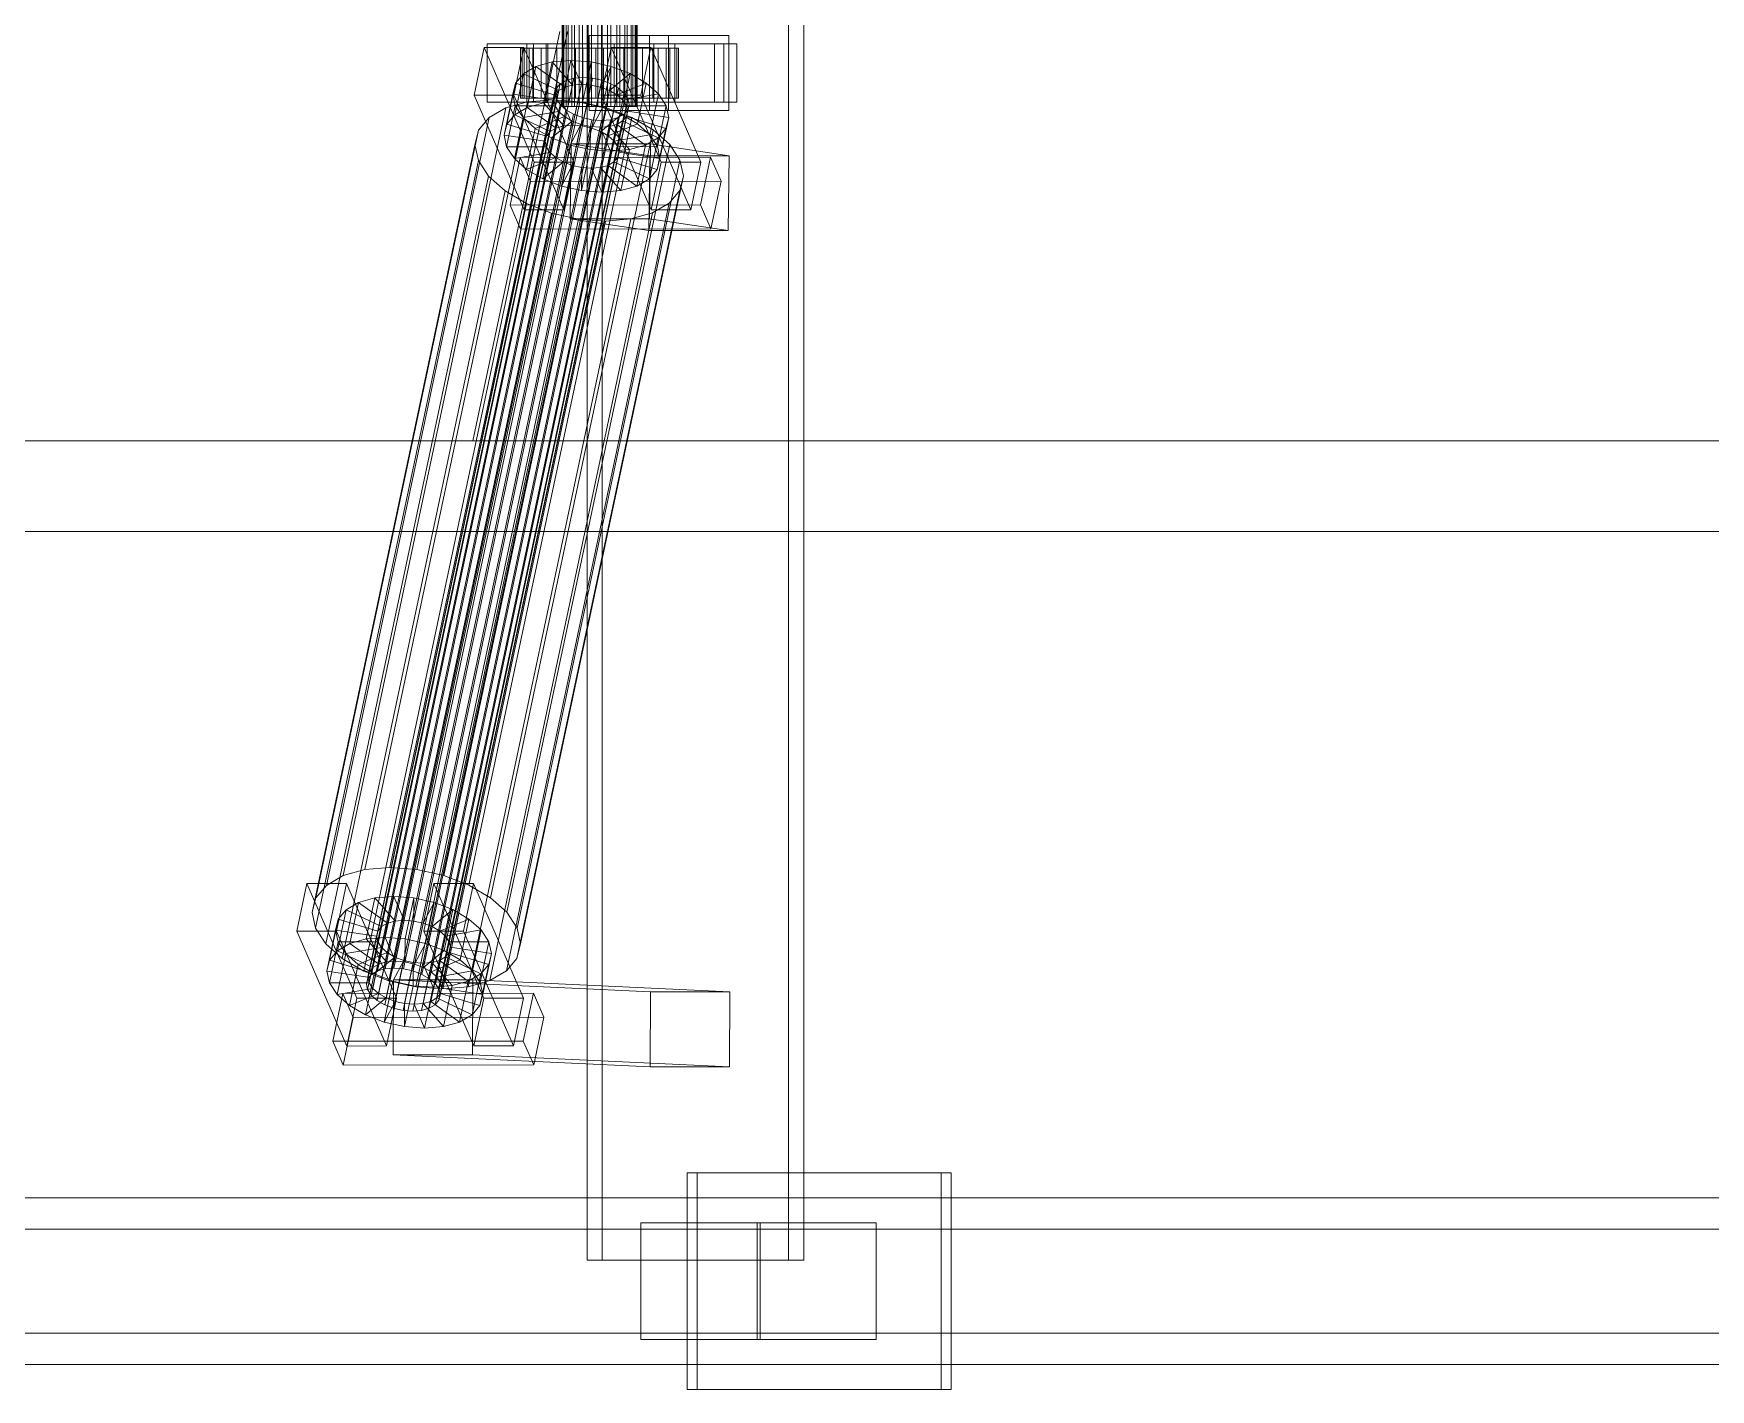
# Model space of a CAD drawing. Header units: millimetres. Extents: x -1970 to 34302, y -65268 to 6837.
# Drawn here: x 8276.3 to 8678.8, y -18456 to -18130.5 of the extents above; entities that cross this region are included whole.
import ezdxf

# ---------------------------------------------------------------- set-up
doc = ezdxf.new("R2010")
doc.units = ezdxf.units.MM
doc.layers.add('superior_C01', color=7, linetype='Continuous', lineweight=0)

msp = doc.modelspace()

# ---------------------------------------------------------------- linework, layer by layer
at = {"layer": 'superior_C01'}
for p, q in [((8409.139, -17575), (8409.139, -18425)), ((8412.792, -18425), (8412.792, -17575)), ((8457.529, -18425), (8457.529, -17575)), ((8461.181, -17575), (8461.181, -18425)), ((8403.16, -18148), (8403.16, -17852)), ((8403.355, -18148), (8403.355, -17852)), ((8403.577, -18148), (8403.577, -17852)), ((8404.15, -18148), (8404.15, -17852)), ((8404.578, -18148), (8404.578, -17852)), ((8405.491, -18148), (8405.491, -17852)), ((8406.095, -18148), (8406.095, -17852)), ((8407.285, -18148), (8407.285, -17852)), ((8408.025, -18148), (8408.025, -17852)), ((8409.41, -18148), (8409.41, -17852)), ((8410.235, -18148), (8410.235, -17852)), ((8411.722, -18148), (8411.722, -17852)), ((8412.577, -18148), (8412.577, -17852)), ((8414.064, -18148), (8414.064, -17852)), ((8414.889, -18148), (8414.889, -17852)), ((8416.274, -18148), (8416.274, -17852)), ((8417.014, -18148), (8417.014, -17852)), ((8418.204, -18148), (8418.204, -17852)), ((8418.808, -18148), (8418.808, -17852)), ((8419.721, -18148), (8419.721, -17852)), ((8420.149, -18148), (8420.149, -17852)), ((8420.722, -17852), (8420.722, -18148)), ((8420.944, -18148), (8420.944, -17852)), ((8421.139, -18148), (8421.139, -17852)), ((8402.602, -18130), (8381.764, -18228.298)), ((8383.58, -18228.298), (8404.418, -18130)), ((8394.671, -18133), (8385.145, -18133)), ((8385.145, -18133), (8385.145, -18147)), ((8399.755, -18133), (8385.145, -18133)), ((8394.671, -18147), (8394.671, -18133)), ((8394.671, -18133), (8409.281, -18133)), ((8442.011, -18133), (8396.289, -18133)), ((8396.289, -18133), (8396.289, -18147)), ((8399.333, -18133), (8396.289, -18133)), ((8399.333, -18147), (8399.333, -18133)), ((8399.333, -18133), (8445.055, -18133)), ((8399.755, -18147), (8399.755, -18133)), ((8399.755, -18133), (8409.281, -18133)), ((8409.281, -18133), (8409.281, -18147)), ((8428.676, -18131), (8409.625, -18131)), ((8409.625, -18131), (8409.625, -18149)), ((8424.113, -18131), (8409.625, -18131)), ((8425.152, -18133), (8415.627, -18133)), ((8415.627, -18133), (8415.627, -18147)), ((8430.237, -18133), (8415.627, -18133)), ((8424.113, -18149), (8424.113, -18131)), ((8424.113, -18131), (8443.164, -18131)), ((8425.152, -18147), (8425.152, -18133)), ((8425.152, -18133), (8439.763, -18133)), ((8428.676, -18149), (8428.676, -18131)), ((8428.676, -18131), (8443.164, -18131)), ((8430.237, -18147), (8430.237, -18133)), ((8430.237, -18133), (8439.763, -18133)), ((8439.763, -18133), (8439.763, -18147)), ((8442.011, -18147), (8442.011, -18133)), ((8442.011, -18133), (8445.055, -18133)), ((8443.164, -18131), (8443.164, -18149)), ((8445.055, -18133), (8445.055, -18147)), ((8384.443, -18133.859), (8382.012, -18145.327)), ((8393.969, -18133.847), (8384.443, -18133.859)), ((8396.443, -18161.391), (8384.443, -18133.859)), ((8391.538, -18145.315), (8393.969, -18133.847)), ((8393.584, -18134), (8393.171, -18134)), ((8393.171, -18134), (8403.16, -18134)), ((8393.171, -18146), (8393.171, -18134)), ((8393.171, -18134), (8394.051, -18134)), ((8395.263, -18134), (8393.584, -18134)), ((8393.584, -18134), (8403.355, -18134)), ((8393.584, -18146), (8393.584, -18134)), ((8393.969, -18133.847), (8405.968, -18161.379)), ((8394.051, -18134), (8403.577, -18134)), ((8394.051, -18146), (8394.051, -18134)), ((8394.051, -18134), (8396.165, -18134)), ((8398.092, -18134), (8395.263, -18134)), ((8395.263, -18134), (8404.15, -18134)), ((8395.263, -18146), (8395.263, -18134)), ((8396.165, -18134), (8404.578, -18134)), ((8396.165, -18146), (8396.165, -18134)), ((8396.165, -18134), (8399.367, -18134)), ((8401.879, -18134), (8398.092, -18134)), ((8398.092, -18134), (8405.491, -18134)), ((8398.092, -18146), (8398.092, -18134)), ((8399.367, -18134), (8406.095, -18134)), ((8399.367, -18146), (8399.367, -18134)), ((8399.367, -18134), (8403.441, -18134)), ((8405.273, -18136.948), (8400.751, -18137.325)), ((8406.366, -18134), (8401.879, -18134)), ((8401.879, -18134), (8407.285, -18134)), ((8401.879, -18146), (8401.879, -18134)), ((8403.16, -18134), (8403.355, -18134)), ((8403.16, -18134), (8403.16, -18146)), ((8403.577, -18134), (8403.16, -18134)), ((8403.189, -18146.777), (8405.273, -18136.948)), ((8403.355, -18134), (8404.15, -18134)), ((8403.355, -18134), (8403.355, -18146)), ((8403.441, -18134), (8408.025, -18134)), ((8403.441, -18146), (8403.441, -18134)), ((8403.441, -18134), (8408.109, -18134)), ((8403.577, -18134), (8403.577, -18146)), ((8404.578, -18134), (8403.577, -18134)), ((8404.15, -18134), (8405.491, -18134)), ((8404.15, -18134), (8404.15, -18146)), ((8404.578, -18134), (8404.578, -18146)), ((8406.095, -18134), (8404.578, -18134)), ((8410.119, -18137.313), (8405.273, -18136.948)), ((8405.273, -18136.948), (8407.773, -18142.683)), ((8405.491, -18134), (8407.285, -18134)), ((8405.491, -18134), (8405.491, -18146)), ((8406.095, -18134), (8406.095, -18146)), ((8408.025, -18134), (8406.095, -18134)), ((8411.248, -18134), (8406.366, -18134)), ((8406.366, -18134), (8409.41, -18134)), ((8406.366, -18146), (8406.366, -18134)), ((8407.285, -18134), (8409.41, -18134)), ((8407.285, -18134), (8407.285, -18146)), ((8408.025, -18134), (8408.025, -18146)), ((8410.235, -18134), (8408.025, -18134)), ((8408.109, -18134), (8410.235, -18134)), ((8408.109, -18146), (8408.109, -18134)), ((8408.109, -18134), (8413.051, -18134)), ((8409.41, -18134), (8411.722, -18134)), ((8409.41, -18134), (8409.41, -18146)), ((8410.235, -18134), (8410.235, -18146)), ((8412.577, -18134), (8410.235, -18134)), ((8416.19, -18134), (8411.248, -18134)), ((8411.248, -18134), (8411.722, -18134)), ((8411.248, -18146), (8411.248, -18134)), ((8411.722, -18134), (8414.064, -18134)), ((8411.722, -18134), (8411.722, -18146)), ((8414.925, -18133.821), (8412.494, -18145.289)), ((8413.051, -18134), (8412.577, -18134)), ((8412.577, -18134), (8412.577, -18146)), ((8414.889, -18134), (8412.577, -18134)), ((8413.051, -18146), (8413.051, -18134)), ((8413.051, -18134), (8417.933, -18134)), ((8416.19, -18134), (8414.064, -18134)), ((8414.064, -18134), (8416.274, -18134)), ((8414.064, -18134), (8414.064, -18146)), ((8417.933, -18134), (8414.889, -18134)), ((8414.889, -18134), (8414.889, -18146)), ((8417.014, -18134), (8414.889, -18134)), ((8424.451, -18133.809), (8414.925, -18133.821)), ((8426.924, -18161.353), (8414.925, -18133.821)), ((8420.858, -18134), (8416.19, -18134)), ((8416.19, -18146), (8416.19, -18134)), ((8420.858, -18134), (8416.274, -18134)), ((8416.274, -18134), (8418.204, -18134)), ((8416.274, -18134), (8416.274, -18146)), ((8422.42, -18134), (8417.014, -18134)), ((8417.014, -18134), (8417.014, -18146)), ((8418.808, -18134), (8417.014, -18134)), ((8417.933, -18146), (8417.933, -18134)), ((8417.933, -18134), (8422.42, -18134)), ((8424.932, -18134), (8418.204, -18134)), ((8418.204, -18134), (8419.721, -18134)), ((8418.204, -18134), (8418.204, -18146)), ((8426.207, -18134), (8418.808, -18134)), ((8418.808, -18134), (8418.808, -18146)), ((8420.149, -18134), (8418.808, -18134)), ((8428.135, -18134), (8419.721, -18134)), ((8419.721, -18134), (8420.722, -18134)), ((8419.721, -18134), (8419.721, -18146)), ((8429.036, -18134), (8420.149, -18134)), ((8420.149, -18134), (8420.149, -18146)), ((8420.944, -18134), (8420.149, -18134)), ((8420.722, -18134), (8430.248, -18134)), ((8420.722, -18146), (8420.722, -18134)), ((8420.722, -18134), (8421.139, -18134)), ((8424.932, -18134), (8420.858, -18134)), ((8420.858, -18146), (8420.858, -18134)), ((8430.715, -18134), (8420.944, -18134)), ((8420.944, -18134), (8420.944, -18146)), ((8421.139, -18134), (8420.944, -18134)), ((8431.128, -18134), (8421.139, -18134)), ((8421.139, -18134), (8421.139, -18146)), ((8422.019, -18145.277), (8424.451, -18133.809)), ((8422.42, -18146), (8422.42, -18134)), ((8422.42, -18134), (8426.207, -18134)), ((8424.451, -18133.809), (8436.45, -18161.341)), ((8428.135, -18134), (8424.932, -18134)), ((8424.932, -18146), (8424.932, -18134)), ((8426.207, -18146), (8426.207, -18134)), ((8426.207, -18134), (8429.036, -18134)), ((8430.248, -18134), (8428.135, -18134)), ((8428.135, -18146), (8428.135, -18134)), ((8429.036, -18146), (8429.036, -18134)), ((8429.036, -18134), (8430.715, -18134)), ((8430.248, -18134), (8430.248, -18146)), ((8431.128, -18134), (8430.248, -18134)), ((8430.715, -18146), (8430.715, -18134)), ((8430.715, -18134), (8431.128, -18134)), ((8431.128, -18146), (8431.128, -18134)), ((8362.798, -18354.844), (8408.12, -18141.045)), ((8391.783, -18149.985), (8393.867, -18140.156)), ((8393.867, -18140.156), (8391.974, -18142.416)), ((8396.86, -18138.419), (8393.867, -18140.156)), ((8393.867, -18140.156), (8402.37, -18144.203)), ((8394.777, -18148.249), (8396.86, -18138.419)), ((8400.751, -18137.325), (8396.86, -18138.419)), ((8396.86, -18138.419), (8403.788, -18143.38)), ((8398.667, -18147.155), (8400.751, -18137.325)), ((8400.751, -18137.325), (8405.631, -18142.862)), ((8408.12, -18141.045), (8405.978, -18141.224)), ((8408.036, -18147.143), (8410.119, -18137.313)), ((8410.416, -18141.218), (8408.12, -18141.045)), ((8410.119, -18137.313), (8410.069, -18142.856)), ((8414.959, -18138.396), (8410.119, -18137.313)), ((8414.959, -18138.396), (8412.361, -18143.369)), ((8412.875, -18148.226), (8414.959, -18138.396)), ((8419.462, -18140.123), (8414.494, -18144.188)), ((8419.462, -18140.123), (8414.959, -18138.396)), ((8417.378, -18149.953), (8419.462, -18140.123)), ((8423.322, -18142.377), (8419.462, -18140.123)), ((8356.184, -18358.68), (8401.507, -18144.881)), ((8356.498, -18357.434), (8401.821, -18143.635)), ((8357.394, -18356.363), (8402.717, -18142.565)), ((8358.812, -18355.541), (8404.135, -18141.742)), ((8360.655, -18355.022), (8405.978, -18141.224)), ((8365.093, -18355.017), (8410.416, -18141.218)), ((8367.385, -18355.53), (8412.708, -18141.731)), ((8369.518, -18356.348), (8414.841, -18142.549)), ((8371.347, -18357.415), (8416.67, -18143.617)), ((8372.746, -18358.659), (8418.069, -18144.861)), ((8389.228, -18154.877), (8391.312, -18145.047)), ((8389.891, -18152.246), (8391.974, -18142.416)), ((8391.974, -18142.416), (8391.312, -18145.047)), ((8391.312, -18145.047), (8401.16, -18146.52)), ((8391.312, -18145.047), (8391.924, -18147.868)), ((8391.974, -18142.416), (8401.474, -18145.274)), ((8402.37, -18144.203), (8400.286, -18154.033)), ((8401.474, -18145.274), (8402.37, -18144.203)), ((8401.821, -18143.635), (8401.507, -18144.881)), ((8401.507, -18144.881), (8401.797, -18146.218)), ((8403.788, -18143.38), (8401.704, -18153.21)), ((8402.717, -18142.565), (8401.821, -18143.635)), ((8402.37, -18144.203), (8403.788, -18143.38)), ((8404.135, -18141.742), (8402.717, -18142.565)), ((8405.631, -18142.862), (8403.547, -18152.692)), ((8403.788, -18143.38), (8405.631, -18142.862)), ((8405.978, -18141.224), (8404.135, -18141.742)), ((8405.631, -18142.862), (8407.773, -18142.683)), ((8407.773, -18142.683), (8405.689, -18152.513)), ((8407.773, -18142.683), (8410.069, -18142.856)), ((8410.069, -18142.856), (8407.985, -18152.686)), ((8410.069, -18142.856), (8412.361, -18143.369)), ((8412.361, -18143.369), (8410.277, -18153.199)), ((8412.708, -18141.731), (8410.416, -18141.218)), ((8412.361, -18143.369), (8414.494, -18144.188)), ((8414.494, -18144.188), (8412.41, -18154.017)), ((8414.841, -18142.549), (8412.708, -18141.731)), ((8414.494, -18144.188), (8416.322, -18145.255)), ((8416.67, -18143.617), (8414.841, -18142.549)), ((8423.322, -18142.377), (8416.322, -18145.255)), ((8418.069, -18144.861), (8416.67, -18143.617)), ((8426.275, -18145.003), (8417.721, -18146.499)), ((8418.943, -18146.196), (8418.069, -18144.861)), ((8421.238, -18152.207), (8423.322, -18142.377)), ((8426.275, -18145.003), (8423.322, -18142.377)), ((8424.192, -18154.833), (8426.275, -18145.003)), ((8428.121, -18147.823), (8426.275, -18145.003)), ((8350.577, -18332.659), (8389.648, -18148.35)), ((8355.778, -18331.197), (8394.849, -18146.887)), ((8356.474, -18360.017), (8401.797, -18146.218)), ((8357.349, -18361.352), (8402.672, -18147.554)), ((8358.748, -18362.596), (8404.071, -18148.798)), ((8361.824, -18330.692), (8400.895, -18146.383)), ((8368.302, -18331.181), (8407.373, -18146.872)), ((8373.597, -18362.578), (8418.92, -18148.779)), ((8418.943, -18146.196), (8373.62, -18359.995)), ((8373.911, -18361.332), (8419.233, -18147.533)), ((8374.772, -18332.629), (8413.843, -18148.32)), ((8382.012, -18145.327), (8391.538, -18145.315)), ((8382.012, -18145.327), (8394.011, -18172.859)), ((8385.145, -18147), (8394.671, -18147)), ((8385.145, -18147), (8399.755, -18147)), ((8389.648, -18148.35), (8385.646, -18150.672)), ((8394.849, -18146.887), (8389.648, -18148.35)), ((8389.841, -18157.698), (8391.924, -18147.868)), ((8403.537, -18172.847), (8391.538, -18145.315)), ((8391.783, -18149.985), (8394.777, -18148.249)), ((8391.924, -18147.868), (8401.45, -18147.856)), ((8391.924, -18147.868), (8393.77, -18150.688)), ((8403.16, -18146), (8393.171, -18146)), ((8393.171, -18146), (8393.584, -18146)), ((8394.051, -18146), (8393.171, -18146)), ((8403.355, -18146), (8393.584, -18146)), ((8393.584, -18146), (8395.263, -18146)), ((8393.77, -18150.688), (8402.324, -18149.192)), ((8403.577, -18146), (8394.051, -18146)), ((8396.165, -18146), (8394.051, -18146)), ((8409.281, -18147), (8394.671, -18147)), ((8394.777, -18148.249), (8398.667, -18147.155)), ((8401.704, -18153.21), (8394.777, -18148.249)), ((8400.895, -18146.383), (8394.849, -18146.887)), ((8404.15, -18146), (8395.263, -18146)), ((8395.263, -18146), (8398.092, -18146)), ((8404.578, -18146), (8396.165, -18146)), ((8399.367, -18146), (8396.165, -18146)), ((8396.289, -18147), (8442.011, -18147)), ((8396.289, -18147), (8399.333, -18147)), ((8405.491, -18146), (8398.092, -18146)), ((8398.092, -18146), (8401.879, -18146)), ((8398.667, -18147.155), (8403.189, -18146.777)), ((8403.547, -18152.692), (8398.667, -18147.155)), ((8401.16, -18146.52), (8399.076, -18156.35)), ((8445.055, -18147), (8399.333, -18147)), ((8401.45, -18147.856), (8399.366, -18157.686)), ((8406.095, -18146), (8399.367, -18146)), ((8403.441, -18146), (8399.367, -18146)), ((8401.474, -18145.274), (8399.39, -18155.103)), ((8409.281, -18147), (8399.755, -18147)), ((8402.324, -18149.192), (8400.241, -18159.022)), ((8407.373, -18146.872), (8400.895, -18146.383)), ((8401.16, -18146.52), (8401.474, -18145.274)), ((8401.45, -18147.856), (8401.16, -18146.52)), ((8402.324, -18149.192), (8401.45, -18147.856)), ((8401.797, -18146.218), (8402.672, -18147.554)), ((8407.285, -18146), (8401.879, -18146)), ((8401.879, -18146), (8406.366, -18146)), ((8403.723, -18150.436), (8402.324, -18149.192)), ((8402.672, -18147.554), (8404.071, -18148.798)), ((8403.355, -18146), (8403.16, -18146)), ((8403.16, -18146), (8403.577, -18146)), ((8403.577, -18148), (8403.16, -18148)), ((8403.16, -18148), (8403.355, -18148)), ((8405.689, -18152.513), (8403.189, -18146.777)), ((8403.189, -18146.777), (8408.036, -18147.143)), ((8404.15, -18146), (8403.355, -18146)), ((8403.355, -18148), (8404.15, -18148)), ((8408.025, -18146), (8403.441, -18146)), ((8408.109, -18146), (8403.441, -18146)), ((8403.577, -18146), (8404.578, -18146)), ((8404.578, -18148), (8403.577, -18148)), ((8404.071, -18148.798), (8405.899, -18149.865)), ((8405.491, -18146), (8404.15, -18146)), ((8404.15, -18148), (8405.491, -18148)), ((8404.578, -18146), (8406.095, -18146)), ((8406.095, -18148), (8404.578, -18148)), ((8407.285, -18146), (8405.491, -18146)), ((8405.491, -18148), (8407.285, -18148)), ((8406.095, -18146), (8408.025, -18146)), ((8408.025, -18148), (8406.095, -18148)), ((8409.41, -18146), (8406.366, -18146)), ((8406.366, -18146), (8411.248, -18146)), ((8409.41, -18146), (8407.285, -18146)), ((8407.285, -18148), (8409.41, -18148)), ((8413.843, -18148.32), (8407.373, -18146.872)), ((8407.985, -18152.686), (8408.036, -18147.143)), ((8408.025, -18146), (8410.235, -18146)), ((8410.235, -18148), (8408.025, -18148)), ((8408.036, -18147.143), (8412.875, -18148.226)), ((8410.235, -18146), (8408.109, -18146)), ((8413.051, -18146), (8408.109, -18146)), ((8411.722, -18146), (8409.41, -18146)), ((8409.41, -18148), (8411.722, -18148)), ((8409.625, -18149), (8428.676, -18149)), ((8424.113, -18149), (8409.625, -18149)), ((8410.235, -18146), (8412.577, -18146)), ((8412.577, -18148), (8410.235, -18148)), ((8410.277, -18153.199), (8412.875, -18148.226)), ((8411.722, -18146), (8411.248, -18146)), ((8411.248, -18146), (8416.19, -18146)), ((8414.064, -18146), (8411.722, -18146)), ((8411.722, -18148), (8414.064, -18148)), ((8412.494, -18145.289), (8422.019, -18145.277)), ((8412.494, -18145.289), (8424.493, -18172.821)), ((8412.577, -18146), (8413.051, -18146)), ((8412.577, -18146), (8414.889, -18146)), ((8414.889, -18148), (8412.577, -18148)), ((8412.875, -18148.226), (8417.378, -18149.953)), ((8417.933, -18146), (8413.051, -18146)), ((8419.863, -18150.629), (8413.843, -18148.32)), ((8416.274, -18146), (8414.064, -18146)), ((8414.064, -18146), (8416.19, -18146)), ((8414.064, -18148), (8416.274, -18148)), ((8416.322, -18145.255), (8414.239, -18155.085)), ((8414.889, -18146), (8417.933, -18146)), ((8414.889, -18146), (8417.014, -18146)), ((8417.014, -18148), (8414.889, -18148)), ((8415.627, -18147), (8425.152, -18147)), ((8415.627, -18147), (8430.237, -18147)), ((8417.721, -18146.499), (8415.638, -18156.329)), ((8416.19, -18146), (8420.858, -18146)), ((8418.204, -18146), (8416.274, -18146)), ((8416.274, -18146), (8420.858, -18146)), ((8416.274, -18148), (8418.204, -18148)), ((8416.322, -18145.255), (8417.721, -18146.499)), ((8416.512, -18157.665), (8418.596, -18147.835)), ((8418.886, -18149.171), (8416.802, -18159.001)), ((8417.014, -18146), (8422.42, -18146)), ((8417.014, -18146), (8418.808, -18146)), ((8418.808, -18148), (8417.014, -18148)), ((8417.721, -18146.499), (8418.596, -18147.835)), ((8422.42, -18146), (8417.933, -18146)), ((8418.023, -18149.85), (8418.92, -18148.779)), ((8419.721, -18146), (8418.204, -18146)), ((8418.204, -18146), (8424.932, -18146)), ((8418.204, -18148), (8419.721, -18148)), ((8418.886, -18149.171), (8418.572, -18150.417)), ((8418.596, -18147.835), (8428.121, -18147.823)), ((8418.596, -18147.835), (8418.886, -18149.171)), ((8418.808, -18146), (8426.207, -18146)), ((8418.808, -18146), (8420.149, -18146)), ((8420.149, -18148), (8418.808, -18148)), ((8428.734, -18150.644), (8418.886, -18149.171)), ((8418.92, -18148.779), (8419.233, -18147.533)), ((8419.233, -18147.533), (8418.943, -18146.196)), ((8420.722, -18146), (8419.721, -18146)), ((8419.721, -18146), (8428.135, -18146)), ((8419.721, -18148), (8420.722, -18148)), ((8420.149, -18146), (8429.036, -18146)), ((8420.149, -18146), (8420.944, -18146)), ((8420.944, -18148), (8420.149, -18148)), ((8430.248, -18146), (8420.722, -18146)), ((8421.139, -18146), (8420.722, -18146)), ((8420.722, -18148), (8421.139, -18148)), ((8420.858, -18146), (8424.932, -18146)), ((8420.944, -18146), (8430.715, -18146)), ((8420.944, -18146), (8421.139, -18146)), ((8421.139, -18148), (8420.944, -18148)), ((8421.139, -18146), (8431.128, -18146)), ((8434.019, -18172.809), (8422.019, -18145.277)), ((8426.207, -18146), (8422.42, -18146)), ((8443.164, -18149), (8424.113, -18149)), ((8424.932, -18146), (8428.135, -18146)), ((8439.763, -18147), (8425.152, -18147)), ((8428.121, -18147.823), (8426.038, -18157.653)), ((8429.036, -18146), (8426.207, -18146)), ((8428.734, -18150.644), (8428.121, -18147.823)), ((8428.135, -18146), (8430.248, -18146)), ((8443.164, -18149), (8428.676, -18149)), ((8430.715, -18146), (8429.036, -18146)), ((8439.763, -18147), (8430.237, -18147)), ((8430.248, -18146), (8431.128, -18146)), ((8431.128, -18146), (8430.715, -18146)), ((8445.055, -18147), (8442.011, -18147)), ((8346.575, -18334.981), (8385.646, -18150.672)), ((8360.576, -18363.664), (8405.899, -18149.865)), ((8362.709, -18364.482), (8408.032, -18150.683)), ((8365.002, -18364.995), (8410.325, -18151.196)), ((8367.297, -18365.168), (8412.62, -18151.369)), ((8369.439, -18364.989), (8414.762, -18151.191)), ((8371.282, -18364.471), (8416.605, -18150.672)), ((8372.7, -18363.648), (8418.023, -18149.85)), ((8380.792, -18334.938), (8419.863, -18150.629)), ((8385.646, -18150.672), (8383.116, -18153.694)), ((8389.228, -18154.877), (8389.891, -18152.246)), ((8389.891, -18152.246), (8391.783, -18149.985)), ((8399.39, -18155.103), (8389.891, -18152.246)), ((8391.687, -18160.518), (8393.77, -18150.688)), ((8400.286, -18154.033), (8391.783, -18149.985)), ((8393.77, -18150.688), (8396.724, -18153.314)), ((8396.724, -18153.314), (8403.723, -18150.436)), ((8401.704, -18153.21), (8400.286, -18154.033)), ((8400.584, -18155.567), (8405.552, -18151.503)), ((8403.723, -18150.436), (8401.64, -18160.266)), ((8403.547, -18152.692), (8401.704, -18153.21)), ((8405.552, -18151.503), (8403.468, -18161.333)), ((8405.689, -18152.513), (8403.547, -18152.692)), ((8405.552, -18151.503), (8403.723, -18150.436)), ((8405.087, -18157.295), (8407.685, -18152.321)), ((8407.685, -18152.321), (8405.552, -18151.503)), ((8407.685, -18152.321), (8405.601, -18162.151)), ((8407.985, -18152.686), (8405.689, -18152.513)), ((8405.899, -18149.865), (8408.032, -18150.683)), ((8409.977, -18152.835), (8407.685, -18152.321)), ((8409.977, -18152.835), (8407.893, -18162.664)), ((8410.277, -18153.199), (8407.985, -18152.686)), ((8408.032, -18150.683), (8410.325, -18151.196)), ((8409.927, -18158.378), (8409.977, -18152.835)), ((8412.273, -18153.008), (8409.977, -18152.835)), ((8412.273, -18153.008), (8410.189, -18162.837)), ((8412.41, -18154.017), (8410.277, -18153.199)), ((8410.325, -18151.196), (8412.62, -18151.369)), ((8414.415, -18152.829), (8412.273, -18153.008)), ((8414.773, -18158.743), (8412.273, -18153.008)), ((8414.415, -18152.829), (8412.331, -18162.659)), ((8412.41, -18154.017), (8417.378, -18149.953)), ((8412.62, -18151.369), (8414.762, -18151.191)), ((8416.258, -18152.311), (8414.174, -18162.14)), ((8414.239, -18155.085), (8421.238, -18152.207)), ((8416.258, -18152.311), (8414.415, -18152.829)), ((8419.295, -18158.366), (8414.415, -18152.829)), ((8414.762, -18151.191), (8416.605, -18150.672)), ((8417.676, -18151.488), (8415.592, -18161.318)), ((8417.676, -18151.488), (8416.258, -18152.311)), ((8423.186, -18157.272), (8416.258, -18152.311)), ((8418.572, -18150.417), (8416.488, -18160.247)), ((8416.605, -18150.672), (8418.023, -18149.85)), ((8417.378, -18149.953), (8421.238, -18152.207)), ((8418.572, -18150.417), (8417.676, -18151.488)), ((8426.179, -18155.535), (8417.676, -18151.488)), ((8428.072, -18153.275), (8418.572, -18150.417)), ((8425.023, -18153.641), (8419.863, -18150.629)), ((8421.238, -18152.207), (8424.192, -18154.833)), ((8426.65, -18160.474), (8428.734, -18150.644)), ((8428.072, -18153.275), (8428.734, -18150.644)), ((8343.159, -18341.52), (8382.231, -18157.211)), ((8344.045, -18338.003), (8383.116, -18153.694)), ((8383.116, -18153.694), (8382.231, -18157.211)), ((8382.231, -18157.211), (8383.05, -18160.982)), ((8385.952, -18337.95), (8425.023, -18153.641)), ((8399.076, -18156.35), (8389.228, -18154.877)), ((8389.841, -18157.698), (8389.228, -18154.877)), ((8389.9, -18341.461), (8428.972, -18157.152)), ((8394.64, -18163.144), (8396.724, -18153.314)), ((8396.724, -18153.314), (8400.584, -18155.567)), ((8398.5, -18165.397), (8400.584, -18155.567)), ((8399.39, -18155.103), (8399.076, -18156.35)), ((8399.076, -18156.35), (8399.366, -18157.686)), ((8400.286, -18154.033), (8399.39, -18155.103)), ((8400.584, -18155.567), (8405.087, -18157.295)), ((8405.332, -18156.962), (8405.079, -18174.943)), ((8424.382, -18156.962), (8405.332, -18156.962)), ((8424.233, -18159.83), (8405.332, -18156.962)), ((8414.239, -18155.085), (8412.41, -18154.017)), ((8415.638, -18156.329), (8414.239, -18155.085)), ((8415.638, -18156.329), (8424.192, -18154.833)), ((8416.512, -18157.665), (8415.638, -18156.329)), ((8423.186, -18157.272), (8426.179, -18155.535)), ((8424.095, -18165.365), (8426.179, -18155.535)), ((8424.13, -18174.943), (8424.382, -18156.962)), ((8424.192, -18154.833), (8426.038, -18157.653)), ((8424.382, -18156.962), (8443.284, -18159.83)), ((8428.972, -18157.152), (8425.023, -18153.641)), ((8425.988, -18163.105), (8428.072, -18153.275)), ((8426.179, -18155.535), (8428.072, -18153.275)), ((8431.439, -18160.922), (8428.972, -18157.152)), ((8343.978, -18345.291), (8383.05, -18160.982)), ((8383.05, -18160.982), (8385.518, -18164.752)), ((8399.366, -18157.686), (8389.841, -18157.698)), ((8391.687, -18160.518), (8389.841, -18157.698)), ((8393.085, -18160.247), (8390.654, -18171.715)), ((8400.241, -18159.022), (8391.687, -18160.518)), ((8394.64, -18163.144), (8391.687, -18160.518)), ((8431.439, -18160.922), (8392.368, -18345.231)), ((8438.807, -18160.19), (8393.085, -18160.247)), ((8395.585, -18165.983), (8393.085, -18160.247)), ((8401.64, -18160.266), (8394.64, -18163.144)), ((8399.366, -18157.686), (8400.241, -18159.022)), ((8400.241, -18159.022), (8401.64, -18160.266)), ((8401.64, -18160.266), (8403.468, -18161.333)), ((8403.003, -18167.125), (8405.087, -18157.295)), ((8405.087, -18157.295), (8409.927, -18158.378)), ((8407.843, -18168.208), (8409.927, -18158.378)), ((8409.927, -18158.378), (8414.773, -18158.743)), ((8412.689, -18168.573), (8414.773, -18158.743)), ((8414.773, -18158.743), (8419.295, -18158.366)), ((8415.592, -18161.318), (8416.488, -18160.247)), ((8416.488, -18160.247), (8416.802, -18159.001)), ((8416.488, -18160.247), (8425.988, -18163.105)), ((8426.038, -18157.653), (8416.512, -18157.665)), ((8416.802, -18159.001), (8416.512, -18157.665)), ((8416.802, -18159.001), (8426.65, -18160.474)), ((8417.211, -18168.196), (8419.295, -18158.366)), ((8419.295, -18158.366), (8423.186, -18157.272)), ((8421.102, -18167.102), (8423.186, -18157.272)), ((8423.981, -18177.811), (8424.233, -18159.83)), ((8424.233, -18159.83), (8443.284, -18159.83)), ((8426.65, -18160.474), (8425.988, -18163.105)), ((8426.038, -18157.653), (8426.65, -18160.474)), ((8432.258, -18164.693), (8431.439, -18160.922)), ((8436.376, -18171.658), (8438.807, -18160.19)), ((8438.807, -18160.19), (8441.307, -18165.926)), ((8443.284, -18159.83), (8443.031, -18177.811)), ((8346.446, -18349.061), (8385.518, -18164.752)), ((8385.518, -18164.752), (8389.466, -18168.263)), ((8393.187, -18349.002), (8432.258, -18164.693)), ((8394.011, -18172.859), (8396.443, -18161.391)), ((8398.5, -18165.397), (8394.64, -18163.144)), ((8396.443, -18161.391), (8405.968, -18161.379)), ((8403.468, -18161.333), (8398.5, -18165.397)), ((8405.601, -18162.151), (8403.003, -18167.125)), ((8403.468, -18161.333), (8405.601, -18162.151)), ((8405.968, -18161.379), (8403.537, -18172.847)), ((8405.601, -18162.151), (8407.893, -18162.664)), ((8407.893, -18162.664), (8407.843, -18168.208)), ((8407.893, -18162.664), (8410.189, -18162.837)), ((8410.189, -18162.837), (8412.331, -18162.659)), ((8410.189, -18162.837), (8412.689, -18168.573)), ((8412.331, -18162.659), (8414.174, -18162.14)), ((8412.331, -18162.659), (8417.211, -18168.196)), ((8414.174, -18162.14), (8415.592, -18161.318)), ((8414.174, -18162.14), (8421.102, -18167.102)), ((8415.592, -18161.318), (8424.095, -18165.365)), ((8425.988, -18163.105), (8424.095, -18165.365)), ((8424.493, -18172.821), (8426.924, -18161.353)), ((8426.924, -18161.353), (8436.45, -18161.341)), ((8431.373, -18168.21), (8432.258, -18164.693)), ((8436.45, -18161.341), (8434.019, -18172.809)), ((8350.395, -18352.572), (8389.466, -18168.263)), ((8389.466, -18168.263), (8394.626, -18171.275)), ((8392.301, -18352.519), (8431.373, -18168.21)), ((8393.154, -18177.451), (8395.585, -18165.983)), ((8395.585, -18165.983), (8441.307, -18165.926)), ((8403.003, -18167.125), (8398.5, -18165.397)), ((8407.843, -18168.208), (8403.003, -18167.125)), ((8412.689, -18168.573), (8407.843, -18168.208)), ((8417.211, -18168.196), (8412.689, -18168.573)), ((8421.102, -18167.102), (8417.211, -18168.196)), ((8424.095, -18165.365), (8421.102, -18167.102)), ((8428.843, -18171.232), (8431.373, -18168.21)), ((8441.307, -18165.926), (8438.876, -18177.394)), ((8355.555, -18355.584), (8394.626, -18171.275)), ((8389.771, -18355.541), (8428.843, -18171.232)), ((8390.654, -18171.715), (8436.376, -18171.658)), ((8390.654, -18171.715), (8393.154, -18177.451)), ((8403.537, -18172.847), (8394.011, -18172.859)), ((8394.626, -18171.275), (8400.646, -18173.584)), ((8434.019, -18172.809), (8424.493, -18172.821)), ((8424.841, -18173.554), (8428.843, -18171.232)), ((8438.876, -18177.394), (8436.376, -18171.658)), ((8361.575, -18357.893), (8400.646, -18173.584)), ((8368.044, -18359.341), (8407.116, -18175.032)), ((8374.523, -18359.83), (8413.594, -18175.521)), ((8380.568, -18359.326), (8419.64, -18175.016)), ((8385.769, -18357.863), (8424.841, -18173.554)), ((8400.646, -18173.584), (8407.116, -18175.032)), ((8405.079, -18174.943), (8424.13, -18174.943)), ((8423.981, -18177.811), (8405.079, -18174.943)), ((8407.116, -18175.032), (8413.594, -18175.521)), ((8413.594, -18175.521), (8419.64, -18175.016)), ((8419.64, -18175.016), (8424.841, -18173.554)), ((8443.031, -18177.811), (8424.13, -18174.943)), ((8438.876, -18177.394), (8393.154, -18177.451)), ((8443.031, -18177.811), (8423.981, -18177.811)), ((8381.764, -18228.298), (7447.754, -18228.298)), ((7449.571, -18228.298), (8383.58, -18228.298)), ((8381.764, -18228.298), (8383.58, -18228.298)), ((8953.606, -18228.298), (8381.764, -18228.298)), ((8383.58, -18228.298), (8955.423, -18228.298)), ((11044.69, -18250), (2005.168, -18250)), ((2006.698, -18250), (11046.22, -18250)), ((8346.575, -18334.981), (8350.577, -18332.659)), ((8350.577, -18332.659), (8355.778, -18331.197)), ((8355.778, -18331.197), (8361.824, -18330.692)), ((8361.824, -18330.692), (8368.302, -18331.181)), ((8368.302, -18331.181), (8374.772, -18332.629)), ((8374.772, -18332.629), (8380.792, -18334.938)), ((8341.899, -18334.551), (8339.468, -18346.02)), ((8351.424, -18334.539), (8341.899, -18334.551)), ((8353.898, -18362.083), (8341.899, -18334.551)), ((8343.159, -18341.52), (8344.045, -18338.003)), ((8344.045, -18338.003), (8346.575, -18334.981)), ((8348.993, -18346.008), (8351.424, -18334.539)), ((8351.424, -18334.539), (8363.424, -18362.071)), ((8358.206, -18338.017), (8354.316, -18339.111)), ((8356.123, -18347.847), (8358.206, -18338.017)), ((8362.729, -18337.64), (8358.206, -18338.017)), ((8358.206, -18338.017), (8363.086, -18343.554)), ((8360.645, -18347.47), (8362.729, -18337.64)), ((8367.575, -18338.005), (8362.729, -18337.64)), ((8362.729, -18337.64), (8365.229, -18343.376)), ((8365.491, -18347.835), (8367.575, -18338.005)), ((8367.575, -18338.005), (8367.524, -18343.549)), ((8372.414, -18339.088), (8367.575, -18338.005)), ((8372.381, -18334.513), (8369.949, -18345.981)), ((8381.906, -18334.501), (8372.381, -18334.513)), ((8384.38, -18362.045), (8372.381, -18334.513)), ((8379.475, -18345.969), (8381.906, -18334.501)), ((8380.792, -18334.938), (8385.952, -18337.95)), ((8381.906, -18334.501), (8393.905, -18362.033)), ((8385.952, -18337.95), (8389.9, -18341.461)), ((8343.978, -18345.291), (8343.159, -18341.52)), ((8349.239, -18350.678), (8351.322, -18340.848)), ((8351.322, -18340.848), (8349.43, -18343.108)), ((8354.316, -18339.111), (8351.322, -18340.848)), ((8351.322, -18340.848), (8359.826, -18344.895)), ((8352.232, -18348.941), (8354.316, -18339.111)), ((8354.316, -18339.111), (8361.244, -18344.073)), ((8372.414, -18339.088), (8369.817, -18344.062)), ((8370.331, -18348.918), (8372.414, -18339.088)), ((8376.917, -18340.816), (8371.95, -18344.88)), ((8376.917, -18340.816), (8372.414, -18339.088)), ((8374.834, -18350.645), (8376.917, -18340.816)), ((8380.777, -18343.069), (8376.917, -18340.816)), ((8389.9, -18341.461), (8392.368, -18345.231)), ((8339.468, -18346.02), (8348.993, -18346.008)), ((8339.468, -18346.02), (8351.467, -18373.551)), ((8346.446, -18349.061), (8343.978, -18345.291)), ((8346.684, -18355.569), (8348.767, -18345.739)), ((8347.346, -18352.938), (8349.43, -18343.108)), ((8349.43, -18343.108), (8348.767, -18345.739)), ((8348.767, -18345.739), (8358.615, -18347.212)), ((8348.767, -18345.739), (8349.38, -18348.56)), ((8360.993, -18373.539), (8348.993, -18346.008)), ((8349.43, -18343.108), (8358.929, -18345.966)), ((8358.929, -18345.966), (8356.845, -18355.796)), ((8359.826, -18344.895), (8357.742, -18354.725)), ((8358.615, -18347.212), (8358.929, -18345.966)), ((8358.929, -18345.966), (8359.826, -18344.895)), ((8361.244, -18344.073), (8359.16, -18353.902)), ((8359.826, -18344.895), (8361.244, -18344.073)), ((8363.086, -18343.554), (8361.003, -18353.384)), ((8361.244, -18344.073), (8363.086, -18343.554)), ((8363.086, -18343.554), (8365.229, -18343.376)), ((8365.229, -18343.376), (8363.145, -18353.205)), ((8365.229, -18343.376), (8367.524, -18343.549)), ((8367.524, -18343.549), (8365.44, -18353.378)), ((8367.524, -18343.549), (8369.817, -18344.062)), ((8369.817, -18344.062), (8367.733, -18353.892)), ((8369.817, -18344.062), (8371.95, -18344.88)), ((8371.95, -18344.88), (8369.866, -18354.71)), ((8369.949, -18345.981), (8379.475, -18345.969)), ((8369.949, -18345.981), (8381.949, -18373.513)), ((8373.778, -18345.947), (8371.694, -18355.777)), ((8371.95, -18344.88), (8373.778, -18345.947)), ((8380.777, -18343.069), (8373.778, -18345.947)), ((8373.778, -18345.947), (8375.177, -18347.191)), ((8383.731, -18345.695), (8375.177, -18347.191)), ((8378.694, -18352.899), (8380.777, -18343.069)), ((8391.474, -18373.501), (8379.475, -18345.969)), ((8383.731, -18345.695), (8380.777, -18343.069)), ((8381.647, -18355.525), (8383.731, -18345.695)), ((8385.577, -18348.515), (8383.731, -18345.695)), ((8392.368, -18345.231), (8393.187, -18349.002)), ((8350.395, -18352.572), (8346.446, -18349.061)), ((8347.296, -18358.39), (8349.38, -18348.56)), ((8349.239, -18350.678), (8352.232, -18348.941)), ((8349.38, -18348.56), (8358.906, -18348.548)), ((8349.38, -18348.56), (8351.226, -18351.38)), ((8351.226, -18351.38), (8359.78, -18349.884)), ((8352.232, -18348.941), (8356.123, -18347.847)), ((8359.16, -18353.902), (8352.232, -18348.941)), ((8356.123, -18347.847), (8360.645, -18347.47)), ((8361.003, -18353.384), (8356.123, -18347.847)), ((8358.615, -18347.212), (8356.532, -18357.042)), ((8358.906, -18348.548), (8356.822, -18358.378)), ((8359.78, -18349.884), (8357.696, -18359.714)), ((8358.906, -18348.548), (8358.615, -18347.212)), ((8359.78, -18349.884), (8358.906, -18348.548)), ((8361.179, -18351.128), (8359.78, -18349.884)), ((8363.145, -18353.205), (8360.645, -18347.47)), ((8360.645, -18347.47), (8365.491, -18347.835)), ((8365.44, -18353.378), (8365.491, -18347.835)), ((8365.491, -18347.835), (8370.331, -18348.918)), ((8367.733, -18353.892), (8370.331, -18348.918)), ((8370.331, -18348.918), (8374.834, -18350.645)), ((8375.177, -18347.191), (8373.093, -18357.021)), ((8373.968, -18358.357), (8376.051, -18348.527)), ((8376.342, -18349.863), (8374.258, -18359.693)), ((8375.177, -18347.191), (8376.051, -18348.527)), ((8376.342, -18349.863), (8376.028, -18351.109)), ((8376.051, -18348.527), (8385.577, -18348.515)), ((8376.051, -18348.527), (8376.342, -18349.863)), ((8386.19, -18351.336), (8376.342, -18349.863)), ((8385.577, -18348.515), (8383.493, -18358.345)), ((8386.19, -18351.336), (8385.577, -18348.515)), ((8393.187, -18349.002), (8392.301, -18352.519)), ((8346.684, -18355.569), (8347.346, -18352.938)), ((8347.346, -18352.938), (8349.239, -18350.678)), ((8356.845, -18355.796), (8347.346, -18352.938)), ((8349.142, -18361.21), (8351.226, -18351.38)), ((8357.742, -18354.725), (8349.239, -18350.678)), ((8355.555, -18355.584), (8350.395, -18352.572)), ((8351.226, -18351.38), (8354.18, -18354.006)), ((8352.096, -18363.836), (8354.18, -18354.006)), ((8354.18, -18354.006), (8361.179, -18351.128)), ((8354.18, -18354.006), (8358.039, -18356.26)), ((8359.16, -18353.902), (8357.742, -18354.725)), ((8358.039, -18356.26), (8363.007, -18352.196)), ((8361.179, -18351.128), (8359.095, -18360.958)), ((8361.003, -18353.384), (8359.16, -18353.902)), ((8363.007, -18352.196), (8360.924, -18362.025)), ((8363.145, -18353.205), (8361.003, -18353.384)), ((8363.007, -18352.196), (8361.179, -18351.128)), ((8362.543, -18357.987), (8365.14, -18353.014)), ((8365.14, -18353.014), (8363.007, -18352.196)), ((8365.14, -18353.014), (8363.057, -18362.843)), ((8365.44, -18353.378), (8363.145, -18353.205)), ((8367.433, -18353.527), (8365.14, -18353.014)), ((8367.433, -18353.527), (8365.349, -18363.357)), ((8367.733, -18353.892), (8365.44, -18353.378)), ((8367.382, -18359.07), (8367.433, -18353.527)), ((8369.728, -18353.7), (8367.433, -18353.527)), ((8369.728, -18353.7), (8367.645, -18363.53)), ((8369.866, -18354.71), (8367.733, -18353.892)), ((8371.871, -18353.521), (8369.728, -18353.7)), ((8372.228, -18359.436), (8369.728, -18353.7)), ((8371.871, -18353.521), (8369.787, -18363.351)), ((8369.866, -18354.71), (8374.834, -18350.645)), ((8373.713, -18353.003), (8371.63, -18362.833)), ((8371.694, -18355.777), (8378.694, -18352.899)), ((8373.713, -18353.003), (8371.871, -18353.521)), ((8376.751, -18359.058), (8371.871, -18353.521)), ((8375.131, -18352.18), (8373.048, -18362.01)), ((8375.131, -18352.18), (8373.713, -18353.003)), ((8380.641, -18357.964), (8373.713, -18353.003)), ((8376.028, -18351.109), (8373.944, -18360.939)), ((8374.834, -18350.645), (8378.694, -18352.899)), ((8376.028, -18351.109), (8375.131, -18352.18)), ((8383.635, -18356.228), (8375.131, -18352.18)), ((8385.527, -18353.967), (8376.028, -18351.109)), ((8378.694, -18352.899), (8381.647, -18355.525)), ((8383.443, -18363.797), (8385.527, -18353.967)), ((8383.635, -18356.228), (8385.527, -18353.967)), ((8384.106, -18361.166), (8386.19, -18351.336)), ((8385.527, -18353.967), (8386.19, -18351.336)), ((8392.301, -18352.519), (8389.771, -18355.541)), ((8356.532, -18357.042), (8346.684, -18355.569)), ((8347.296, -18358.39), (8346.684, -18355.569)), ((8356.822, -18358.378), (8347.296, -18358.39)), ((8349.142, -18361.21), (8347.296, -18358.39)), ((8361.575, -18357.893), (8355.555, -18355.584)), ((8355.956, -18366.09), (8358.039, -18356.26)), ((8356.184, -18358.68), (8356.498, -18357.434)), ((8356.498, -18357.434), (8357.394, -18356.363)), ((8356.845, -18355.796), (8356.532, -18357.042)), ((8356.532, -18357.042), (8356.822, -18358.378)), ((8356.822, -18358.378), (8357.696, -18359.714)), ((8357.742, -18354.725), (8356.845, -18355.796)), ((8357.394, -18356.363), (8358.812, -18355.541)), ((8358.039, -18356.26), (8362.543, -18357.987)), ((8358.812, -18355.541), (8360.655, -18355.022)), ((8360.459, -18367.817), (8362.543, -18357.987)), ((8360.655, -18355.022), (8362.798, -18354.844)), ((8368.044, -18359.341), (8361.575, -18357.893)), ((8362.543, -18357.987), (8367.382, -18359.07)), ((8362.7, -18357.646), (8362.622, -18375.644)), ((8381.75, -18357.646), (8362.7, -18357.646)), ((8424.374, -18360.514), (8362.7, -18357.646)), ((8362.798, -18354.844), (8365.093, -18355.017)), ((8365.093, -18355.017), (8367.385, -18355.53)), ((8367.385, -18355.53), (8369.518, -18356.348)), ((8369.518, -18356.348), (8371.347, -18357.415)), ((8371.694, -18355.777), (8369.866, -18354.71)), ((8371.347, -18357.415), (8372.746, -18358.659)), ((8373.093, -18357.021), (8371.694, -18355.777)), ((8373.093, -18357.021), (8381.647, -18355.525)), ((8373.968, -18358.357), (8373.093, -18357.021)), ((8383.493, -18358.345), (8373.968, -18358.357)), ((8374.258, -18359.693), (8373.968, -18358.357)), ((8376.751, -18359.058), (8380.641, -18357.964)), ((8378.557, -18367.794), (8380.641, -18357.964)), ((8385.769, -18357.863), (8380.568, -18359.326)), ((8380.641, -18357.964), (8383.635, -18356.228)), ((8381.551, -18366.057), (8383.635, -18356.228)), ((8381.647, -18355.525), (8383.493, -18358.345)), ((8381.673, -18375.644), (8381.75, -18357.646)), ((8381.75, -18357.646), (8443.425, -18360.514)), ((8383.493, -18358.345), (8384.106, -18361.166)), ((8389.771, -18355.541), (8385.769, -18357.863)), ((8350.541, -18360.939), (8348.109, -18372.408)), ((8357.696, -18359.714), (8349.142, -18361.21)), ((8352.096, -18363.836), (8349.142, -18361.21)), ((8396.263, -18360.882), (8350.541, -18360.939)), ((8353.04, -18366.675), (8350.541, -18360.939)), ((8351.467, -18373.551), (8353.898, -18362.083)), ((8359.095, -18360.958), (8352.096, -18363.836)), ((8353.898, -18362.083), (8363.424, -18362.071)), ((8360.924, -18362.025), (8355.956, -18366.09)), ((8356.474, -18360.017), (8356.184, -18358.68)), ((8357.349, -18361.352), (8356.474, -18360.017)), ((8358.748, -18362.596), (8357.349, -18361.352)), ((8357.696, -18359.714), (8359.095, -18360.958)), ((8359.095, -18360.958), (8360.924, -18362.025)), ((8360.924, -18362.025), (8363.057, -18362.843)), ((8363.424, -18362.071), (8360.993, -18373.539)), ((8365.298, -18368.9), (8367.382, -18359.07)), ((8367.382, -18359.07), (8372.228, -18359.436)), ((8374.523, -18359.83), (8368.044, -18359.341)), ((8370.144, -18369.265), (8372.228, -18359.436)), ((8371.63, -18362.833), (8373.048, -18362.01)), ((8372.228, -18359.436), (8376.751, -18359.058)), ((8372.746, -18358.659), (8373.62, -18359.995)), ((8373.048, -18362.01), (8373.944, -18360.939)), ((8373.048, -18362.01), (8381.551, -18366.057)), ((8373.911, -18361.332), (8373.597, -18362.578)), ((8373.62, -18359.995), (8373.911, -18361.332)), ((8373.944, -18360.939), (8374.258, -18359.693)), ((8373.944, -18360.939), (8383.443, -18363.797)), ((8374.258, -18359.693), (8384.106, -18361.166)), ((8380.568, -18359.326), (8374.523, -18359.83)), ((8374.667, -18368.888), (8376.751, -18359.058)), ((8381.949, -18373.513), (8384.38, -18362.045)), ((8384.106, -18361.166), (8383.443, -18363.797)), ((8384.38, -18362.045), (8393.905, -18362.033)), ((8393.905, -18362.033), (8391.474, -18373.501)), ((8393.832, -18372.35), (8396.263, -18360.882)), ((8396.263, -18360.882), (8398.763, -18366.618)), ((8424.296, -18378.512), (8424.374, -18360.514)), ((8424.374, -18360.514), (8443.425, -18360.514)), ((8443.425, -18360.514), (8443.347, -18378.512)), ((8355.956, -18366.09), (8352.096, -18363.836)), ((8360.459, -18367.817), (8355.956, -18366.09)), ((8360.576, -18363.664), (8358.748, -18362.596)), ((8363.057, -18362.843), (8360.459, -18367.817)), ((8362.709, -18364.482), (8360.576, -18363.664)), ((8365.002, -18364.995), (8362.709, -18364.482)), ((8363.057, -18362.843), (8365.349, -18363.357)), ((8367.297, -18365.168), (8365.002, -18364.995)), ((8365.349, -18363.357), (8365.298, -18368.9)), ((8365.349, -18363.357), (8367.645, -18363.53)), ((8369.439, -18364.989), (8367.297, -18365.168)), ((8367.645, -18363.53), (8369.787, -18363.351)), ((8367.645, -18363.53), (8370.144, -18369.265)), ((8371.282, -18364.471), (8369.439, -18364.989)), ((8369.787, -18363.351), (8371.63, -18362.833)), ((8369.787, -18363.351), (8374.667, -18368.888)), ((8372.7, -18363.648), (8371.282, -18364.471)), ((8371.63, -18362.833), (8378.557, -18367.794)), ((8373.597, -18362.578), (8372.7, -18363.648)), ((8381.551, -18366.057), (8378.557, -18367.794)), ((8383.443, -18363.797), (8381.551, -18366.057)), ((8350.609, -18378.143), (8353.04, -18366.675)), ((8353.04, -18366.675), (8398.763, -18366.618)), ((8365.298, -18368.9), (8360.459, -18367.817)), ((8370.144, -18369.265), (8365.298, -18368.9)), ((8374.667, -18368.888), (8370.144, -18369.265)), ((8378.557, -18367.794), (8374.667, -18368.888)), ((8398.763, -18366.618), (8396.332, -18378.086)), ((8348.109, -18372.408), (8393.832, -18372.35)), ((8348.109, -18372.408), (8350.609, -18378.143)), ((8360.993, -18373.539), (8351.467, -18373.551)), ((8391.474, -18373.501), (8381.949, -18373.513)), ((8396.332, -18378.086), (8393.832, -18372.35)), ((8396.332, -18378.086), (8350.609, -18378.143)), ((8362.622, -18375.644), (8381.673, -18375.644)), ((8424.296, -18378.512), (8362.622, -18375.644)), ((8443.347, -18378.512), (8381.673, -18375.644)), ((8443.347, -18378.512), (8424.296, -18378.512)), ((8494.11, -18404), (8433.147, -18404)), ((8433.147, -18404), (8433.147, -18456)), ((8435.582, -18404), (8433.147, -18404)), ((8435.582, -18456), (8435.582, -18404)), ((8435.582, -18404), (8496.545, -18404)), ((8494.11, -18456), (8494.11, -18404)), ((8494.11, -18404), (8496.545, -18404)), ((8496.545, -18404), (8496.545, -18456)), ((9189.09, -18410), (8046.028, -18410)), ((8058.203, -18410), (9201.265, -18410)), ((9275.837, -18410), (8132.775, -18410)), ((8147.994, -18410), (9291.056, -18410)), ((9282.365, -18417.5), (8051.034, -18417.5)), ((8053.197, -18417.5), (9284.528, -18417.5)), ((8450.666, -18416), (8422.09, -18416)), ((8422.09, -18416), (8422.09, -18444)), ((8449.949, -18416), (8422.09, -18416)), ((8449.949, -18444), (8449.949, -18416)), ((8449.949, -18416), (8478.526, -18416)), ((8450.666, -18444), (8450.666, -18416)), ((8450.666, -18416), (8478.526, -18416)), ((8478.526, -18416), (8478.526, -18444)), ((8409.139, -18425), (8457.529, -18425)), ((8409.139, -18425), (8412.792, -18425)), ((8461.181, -18425), (8412.792, -18425)), ((8461.181, -18425), (8457.529, -18425)), ((8051.034, -18442.5), (9282.365, -18442.5)), ((8053.197, -18442.5), (9284.528, -18442.5)), ((8422.09, -18444), (8450.666, -18444)), ((8422.09, -18444), (8449.949, -18444)), ((8478.526, -18444), (8449.949, -18444)), ((8478.526, -18444), (8450.666, -18444)), ((8046.028, -18450), (9189.09, -18450)), ((8058.203, -18450), (9201.265, -18450)), ((8132.775, -18450), (9275.837, -18450)), ((8147.994, -18450), (9291.056, -18450)), ((8433.147, -18456), (8494.11, -18456)), ((8433.147, -18456), (8435.582, -18456)), ((8496.545, -18456), (8435.582, -18456)), ((8496.545, -18456), (8494.11, -18456))]:
    msp.add_line(p, q, dxfattribs=at)

doc.saveas('drawing.dxf')
